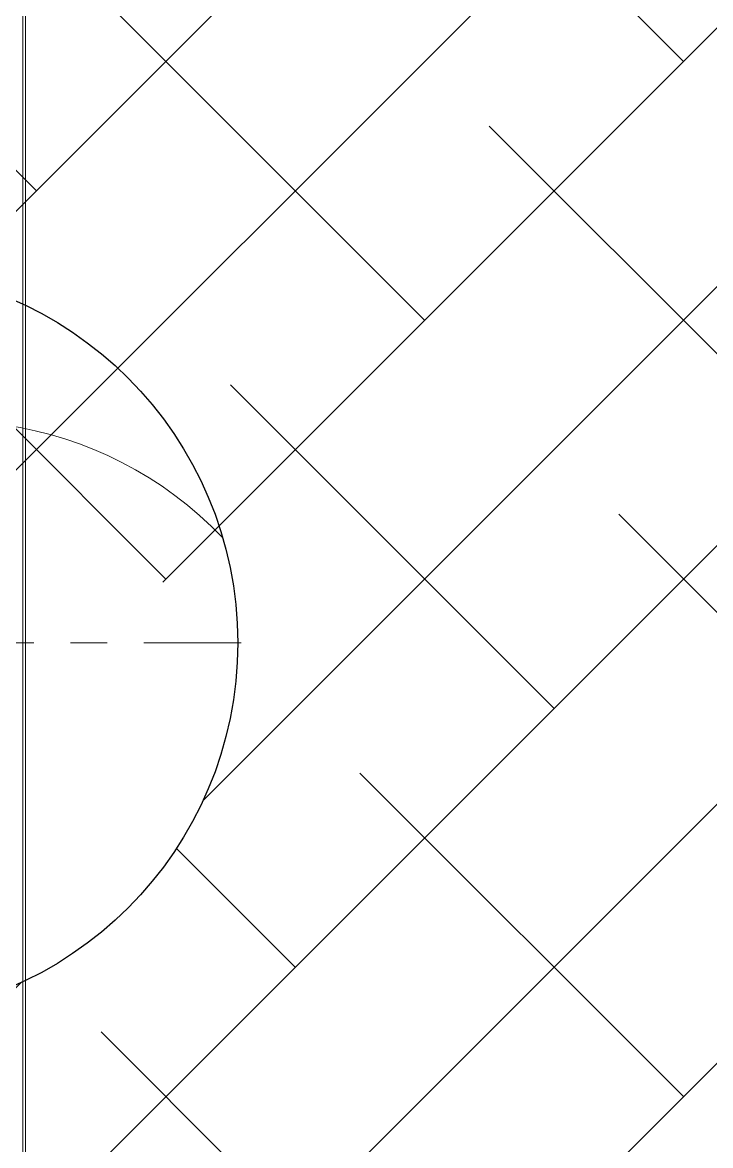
# Model space of a CAD drawing. Header units: millimetres. Extents: x 163705 to 1616509, y 81827 to 302547.
# Drawn here: x 226066 to 226663, y 146224 to 147198 of the extents above; entities that cross this region are included whole.
import ezdxf

# ---------------------------------------------------------------- set-up
doc = ezdxf.new("R2010")
doc.units = ezdxf.units.MM
doc.header["$LTSCALE"] = 10
doc.linetypes.add('CENTER2', pattern=[28.575, 19.05, -3.175, 3.175, -3.175])
for name, color, linetype, lineweight in [('1-中心线', 1, 'CENTER2', 0), ('1-剖面线', 8, 'Continuous', 0), ('1-填充', 8, 'Continuous', 18), ('1-设备轮廓', 2, 'Continuous', 18)]:
    doc.layers.add(name, color=color, linetype=linetype, lineweight=lineweight)

# ---------------------------------------------------------------- blocks, each defined once
blk = doc.blocks.new('G$CE8A1B22C')
blk.add_circle((328, 328), 325)
at = {"layer": '1-中心线'}
for p, q in [((328, 0), (328, 656)), ((0, 328), (656, 328))]:
    blk.add_line(p, q, dxfattribs=at)
at = {"layer": '1-剖面线'}
blk.add_arc((404.26, 195.37), 325, 43.5125, 196.28531, dxfattribs=at)
blk = doc.blocks.new('A$C5A5F0ED2')
at = {"layer": '1-填充'}
h = blk.add_hatch(dxfattribs=at)
h.set_pattern_fill('ANSI38', color=256, scale=50)
h.paths.add_polyline_path([(100, 100), (5900, 100), (5900, 1900), (100, 1900)])
h.paths.add_polyline_path([(675, 1000.01, 1), (1325, 1000.01, 1)], flags=16)
h.paths.add_polyline_path([(3325, 1000, 0.677608), (2764.3, 776.23, 0.677608)], flags=16)
h.paths.add_polyline_path([(5325, 1000.01, 0.677608), (4764.3, 776.24, 0.677608)], flags=16)
blk.add_blockref('G$CE8A1B22C', (4672, 672.01))
blk = doc.blocks.new('A$C7121566b')
for name, p in [('A$C5A5F0ED2', (10999.65, 5100.13)), ('G$CE8A1B22C', (15671.65, 5772.14))]:
    blk.add_blockref(name, p)
blk = doc.blocks.new('A$Ce0621208')
for p, q in [((1899.79, 397.55), (-1114.06, 397.55)), ((1899.79, 395.05), (-1114.06, 395.05))]:
    blk.add_line(p, q)
blk = doc.blocks.new('G$C126DDED6')
at = {"rotation": 90}
blk.add_blockref('A$Ce0621208', (1640.05, 2164.12), dxfattribs=at)
blk = doc.blocks.new('A$C790c3438')
at = {"layer": '1-设备轮廓', "xscale": -1, "rotation": 180}
blk.add_blockref('G$C126DDED6', (-20320.48, 10149.08), dxfattribs=at)

msp = doc.modelspace()

# ---------------------------------------------------------------- block references
for name, p in [('A$C790c3438', (245144.313, 139006.156)), ('A$C7121566b', (209928.183, 140559.499))]:
    msp.add_blockref(name, p)

doc.saveas('drawing.dxf')
